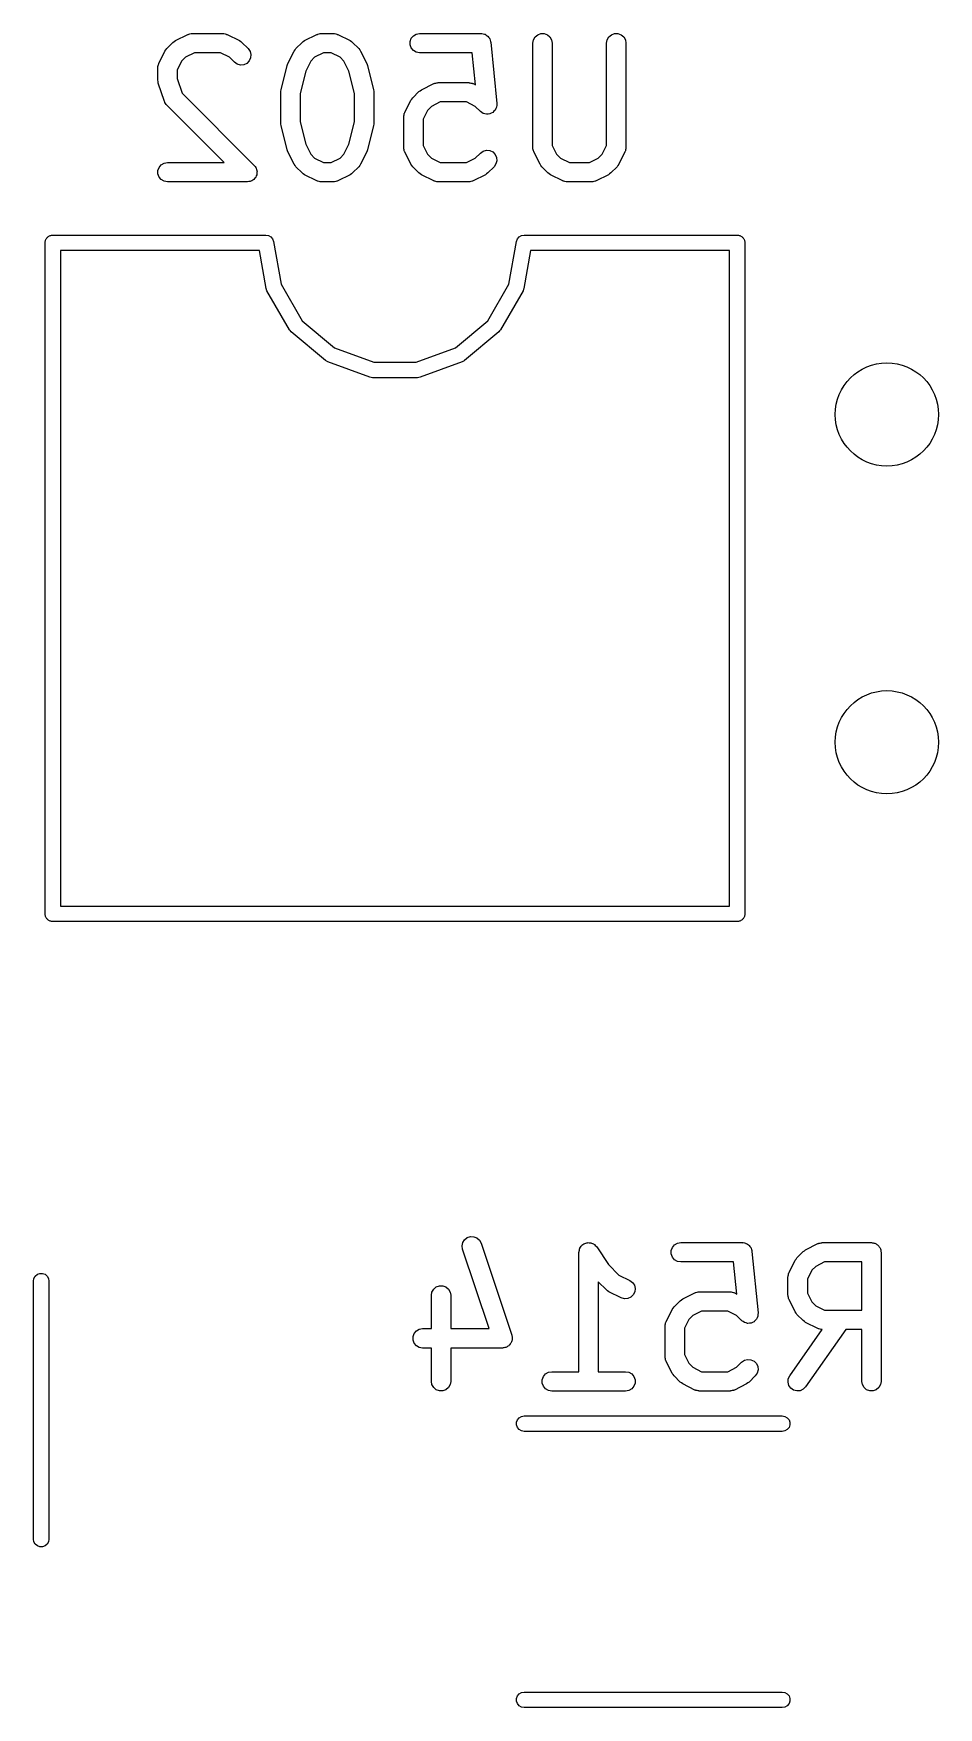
# Model space of a CAD drawing. Extents: x 25 to 326, y -201 to -21.
# Drawn here: x 91.18 to 98.19, y -36.69 to -23.72 of the extents above; entities that cross this region are included whole.
import ezdxf

# ---------------------------------------------------------------- set-up
doc = ezdxf.new("R2010")
doc.units = 0
doc.header["$MEASUREMENT"] = 0
doc.layers.add('BLACK', color=7, linetype='CONTINUOUS')

msp = doc.modelspace()

# ---------------------------------------------------------------- linework, layer by layer
at = {"layer": 'Black'}
for p, q in [((92.2798, -23.7729), (92.375, -23.7253)), ((92.375, -23.7253), (92.3792, -23.7241)), ((92.3792, -23.7241), (92.3829, -23.7219)), ((92.3829, -23.7219), (92.3916, -23.7204)), ((92.3916, -23.7204), (92.4, -23.7179)), ((92.4, -23.7179), (92.4043, -23.7181)), ((92.4043, -23.7181), (92.4086, -23.7174)), ((92.4086, -23.7174), (92.6467, -23.7174)), ((92.6467, -23.7174), (92.6509, -23.7181)), ((92.6509, -23.7181), (92.6552, -23.7179)), ((92.6552, -23.7179), (92.6637, -23.7204)), ((92.6637, -23.7204), (92.6723, -23.7219)), ((92.6723, -23.7219), (92.6761, -23.7241)), ((92.6761, -23.7241), (92.6802, -23.7253)), ((92.6802, -23.7253), (92.7754, -23.7729)), ((93.2798, -23.7729), (93.375, -23.7253)), ((93.375, -23.7253), (93.3792, -23.7241)), ((93.3792, -23.7241), (93.3829, -23.7219)), ((93.3829, -23.7219), (93.3916, -23.7204)), ((93.3916, -23.7204), (93.4, -23.7179)), ((93.4, -23.7179), (93.4043, -23.7181)), ((93.4043, -23.7181), (93.4086, -23.7174)), ((93.4086, -23.7174), (93.5038, -23.7174)), ((93.5038, -23.7174), (93.5081, -23.7181)), ((93.5081, -23.7181), (93.5124, -23.7179)), ((93.5124, -23.7179), (93.5208, -23.7204)), ((93.5208, -23.7204), (93.5295, -23.7219)), ((93.5295, -23.7219), (93.5332, -23.7241)), ((93.5332, -23.7241), (93.5374, -23.7253)), ((93.5374, -23.7253), (93.6326, -23.7729)), ((94.1055, -23.7549), (94.1223, -23.7349)), ((94.1223, -23.7349), (94.1448, -23.7219)), ((94.1448, -23.7219), (94.1705, -23.7174)), ((94.1705, -23.7174), (94.6467, -23.7174)), ((94.6467, -23.7174), (94.6495, -23.7179)), ((94.6495, -23.7179), (94.6523, -23.7176)), ((94.6523, -23.7176), (94.6622, -23.7201)), ((94.6622, -23.7201), (94.6723, -23.7219)), ((94.6723, -23.7219), (94.6748, -23.7233)), ((94.6748, -23.7233), (94.6775, -23.724)), ((94.6775, -23.724), (94.686, -23.7298)), ((94.686, -23.7298), (94.6949, -23.7349)), ((94.6949, -23.7349), (94.6967, -23.7371)), ((94.6967, -23.7371), (94.699, -23.7387)), ((94.699, -23.7387), (94.705, -23.747)), ((95.0654, -23.7442), (95.0854, -23.7274)), ((95.0854, -23.7274), (95.1098, -23.7185)), ((95.1098, -23.7185), (95.1359, -23.7185)), ((95.1359, -23.7185), (95.1604, -23.7274)), ((95.1604, -23.7274), (95.1803, -23.7442)), ((95.6368, -23.7442), (95.6568, -23.7274)), ((95.6568, -23.7274), (95.6813, -23.7185)), ((95.6813, -23.7185), (95.7073, -23.7185)), ((95.7073, -23.7185), (95.7318, -23.7274)), ((95.7318, -23.7274), (95.7517, -23.7442)), ((92.151, -23.9493), (92.1986, -23.8541)), ((92.1986, -23.8541), (92.2058, -23.8444)), ((92.2058, -23.8444), (92.2127, -23.8346)), ((92.2127, -23.8346), (92.2603, -23.787)), ((92.2603, -23.787), (92.2701, -23.7801)), ((92.2701, -23.7801), (92.2798, -23.7729)), ((92.4263, -23.8674), (92.3578, -23.9016)), ((92.629, -23.8674), (92.4263, -23.8674)), ((92.6975, -23.9016), (92.629, -23.8674)), ((92.7754, -23.7729), (92.7851, -23.7801)), ((92.7851, -23.7801), (92.7949, -23.787)), ((92.7949, -23.787), (92.8426, -23.8346)), ((92.8426, -23.8346), (92.8575, -23.8559)), ((92.8575, -23.8559), (92.8642, -23.8811)), ((93.151, -23.9493), (93.1986, -23.8541)), ((93.1986, -23.8541), (93.2058, -23.8444)), ((93.2058, -23.8444), (93.2127, -23.8346)), ((93.2127, -23.8346), (93.2603, -23.787)), ((93.2603, -23.787), (93.2701, -23.7801)), ((93.2701, -23.7801), (93.2798, -23.7729)), ((93.4263, -23.8674), (93.3578, -23.9016)), ((93.4861, -23.8674), (93.4263, -23.8674)), ((93.5546, -23.9016), (93.4861, -23.8674)), ((93.6326, -23.7729), (93.6422, -23.7801)), ((93.6422, -23.7801), (93.6521, -23.787)), ((93.6521, -23.787), (93.6997, -23.8346)), ((93.6997, -23.8346), (93.7066, -23.8444)), ((93.7066, -23.8444), (93.7137, -23.8541)), ((93.7137, -23.8541), (93.7614, -23.9493)), ((94.0966, -23.7794), (94.1055, -23.7549)), ((94.0966, -23.8054), (94.0966, -23.7794)), ((94.1055, -23.8299), (94.0966, -23.8054)), ((94.1223, -23.8498), (94.1055, -23.8299)), ((94.1448, -23.8629), (94.1223, -23.8498)), ((94.1705, -23.8674), (94.1448, -23.8629)), ((94.5788, -23.8674), (94.1705, -23.8674)), ((94.6036, -24.1156), (94.5788, -23.8674)), ((94.705, -23.747), (94.7116, -23.7549)), ((94.7116, -23.7549), (94.7126, -23.7575)), ((94.7126, -23.7575), (94.7142, -23.7598)), ((94.7142, -23.7598), (94.717, -23.7697)), ((94.717, -23.7697), (94.7205, -23.7794)), ((94.7205, -23.7794), (94.7205, -23.7822)), ((94.7205, -23.7822), (94.7213, -23.7849)), ((94.7213, -23.7849), (94.7689, -24.2611)), ((95.0479, -23.7924), (95.0524, -23.7667)), ((95.0479, -24.6019), (95.0479, -23.7924)), ((95.0524, -23.7667), (95.0654, -23.7442)), ((95.1803, -23.7442), (95.1933, -23.7667)), ((95.1933, -23.7667), (95.1979, -23.7924)), ((95.1979, -23.7924), (95.1979, -24.5842)), ((95.6193, -23.7924), (95.6238, -23.7667)), ((95.6193, -24.5842), (95.6193, -23.7924)), ((95.6238, -23.7667), (95.6368, -23.7442)), ((95.7517, -23.7442), (95.7648, -23.7667)), ((95.7648, -23.7667), (95.7693, -23.7924)), ((95.7693, -23.7924), (95.7693, -24.6019)), ((92.1431, -23.9829), (92.1438, -23.9786)), ((92.1431, -24.0781), (92.1431, -23.9829)), ((92.1436, -23.9743), (92.1461, -23.9659)), ((92.1438, -23.9786), (92.1436, -23.9743)), ((92.1461, -23.9659), (92.1476, -23.9572)), ((92.1476, -23.9572), (92.1498, -23.9535)), ((92.1498, -23.9535), (92.151, -23.9493)), ((92.3274, -23.932), (92.2931, -24.0006)), ((92.3578, -23.9016), (92.3274, -23.932)), ((92.7365, -23.9407), (92.6975, -23.9016)), ((92.7578, -23.9556), (92.7365, -23.9407)), ((92.783, -23.9623), (92.7578, -23.9556)), ((92.8089, -23.9601), (92.783, -23.9623)), ((92.8325, -23.9491), (92.8089, -23.9601)), ((92.851, -23.9306), (92.8325, -23.9491)), ((92.862, -23.907), (92.851, -23.9306)), ((92.8642, -23.8811), (92.862, -23.907)), ((93.0977, -24.1551), (93.1453, -23.9647)), ((93.1453, -23.9647), (93.1487, -23.9572)), ((93.1487, -23.9572), (93.151, -23.9493)), ((93.3274, -23.932), (93.2889, -24.009)), ((93.3578, -23.9016), (93.3274, -23.932)), ((93.585, -23.932), (93.5546, -23.9016)), ((93.6235, -24.009), (93.585, -23.932)), ((93.7614, -23.9493), (93.7637, -23.9572)), ((93.7637, -23.9572), (93.767, -23.9647)), ((93.767, -23.9647), (93.8147, -24.1551)), ((92.1452, -24.0899), (92.1431, -24.0781)), ((92.1469, -24.1018), (92.1452, -24.0899)), ((92.1946, -24.2447), (92.1469, -24.1018)), ((92.2931, -24.0006), (92.2931, -24.0659)), ((92.2931, -24.0659), (92.3313, -24.1804)), ((93.2889, -24.009), (93.2455, -24.1826)), ((93.6669, -24.1826), (93.6235, -24.009)), ((94.1846, -24.1539), (94.2798, -24.1063)), ((94.2798, -24.1063), (94.2839, -24.105)), ((94.2839, -24.105), (94.2877, -24.1029)), ((94.2877, -24.1029), (94.2963, -24.1013)), ((94.2963, -24.1013), (94.3048, -24.0988)), ((94.3048, -24.0988), (94.3091, -24.0991)), ((94.3091, -24.0991), (94.3133, -24.0983)), ((94.3133, -24.0983), (94.5514, -24.0983)), ((94.5514, -24.0983), (94.5557, -24.0991)), ((94.5557, -24.0991), (94.56, -24.0988)), ((94.56, -24.0988), (94.5684, -24.1013)), ((94.5684, -24.1013), (94.5771, -24.1029)), ((94.5771, -24.1029), (94.5808, -24.105)), ((94.5808, -24.105), (94.585, -24.1063)), ((94.585, -24.1063), (94.6036, -24.1156)), ((92.1966, -24.2485), (92.1946, -24.2447)), ((92.1977, -24.2526), (92.1966, -24.2485)), ((92.2028, -24.2598), (92.1977, -24.2526)), ((92.3313, -24.1804), (92.8902, -24.7393)), ((93.0955, -24.1733), (93.0971, -24.1643)), ((93.0955, -24.4114), (93.0955, -24.1733)), ((93.0971, -24.1643), (93.0977, -24.1551)), ((93.2455, -24.1826), (93.2455, -24.4022)), ((93.6669, -24.4022), (93.6669, -24.1826)), ((93.8147, -24.1551), (93.8153, -24.1643)), ((93.8153, -24.1643), (93.8169, -24.1733)), ((93.8169, -24.1733), (93.8169, -24.4114)), ((94.0558, -24.3303), (94.1034, -24.235)), ((94.1034, -24.235), (94.1106, -24.2254)), ((94.1106, -24.2254), (94.1174, -24.2155)), ((94.1174, -24.2155), (94.1651, -24.1679)), ((94.1651, -24.1679), (94.1749, -24.161)), ((94.1749, -24.161), (94.1846, -24.1539)), ((94.331, -24.2483), (94.2625, -24.2826)), ((94.5337, -24.2483), (94.331, -24.2483)), ((94.6022, -24.2826), (94.5337, -24.2483)), ((92.207, -24.2676), (92.2028, -24.2598)), ((92.2102, -24.2704), (92.207, -24.2676)), ((92.2127, -24.274), (92.2102, -24.2704)), ((92.6561, -24.7174), (92.2127, -24.274)), ((94.0479, -24.3638), (94.0486, -24.3596)), ((94.0479, -24.6019), (94.0479, -24.3638)), ((94.0483, -24.3552), (94.0509, -24.3468)), ((94.0486, -24.3596), (94.0483, -24.3552)), ((94.0509, -24.3468), (94.0524, -24.3382)), ((94.0524, -24.3382), (94.0545, -24.3344)), ((94.0545, -24.3344), (94.0558, -24.3303)), ((94.2321, -24.313), (94.1979, -24.3815)), ((94.1979, -24.3815), (94.1979, -24.5842)), ((94.2625, -24.2826), (94.2321, -24.313)), ((94.6413, -24.3216), (94.6022, -24.2826)), ((94.6416, -24.3219), (94.6413, -24.3216)), ((94.6419, -24.3223), (94.6416, -24.3219)), ((94.6523, -24.3293), (94.6419, -24.3223)), ((94.6626, -24.3365), (94.6523, -24.3293)), ((94.663, -24.3367), (94.6626, -24.3365)), ((94.6634, -24.3369), (94.663, -24.3367)), ((94.6756, -24.34), (94.6634, -24.3369)), ((94.6877, -24.3433), (94.6756, -24.34)), ((94.6882, -24.3432), (94.6877, -24.3433)), ((94.6887, -24.3434), (94.6882, -24.3432)), ((94.7012, -24.3421), (94.6887, -24.3434)), ((94.7137, -24.341), (94.7012, -24.3421)), ((94.7141, -24.3408), (94.7137, -24.341)), ((94.7146, -24.3408), (94.7141, -24.3408)), ((94.7259, -24.3353), (94.7146, -24.3408)), ((94.7373, -24.33), (94.7259, -24.3353)), ((94.7376, -24.3297), (94.7373, -24.33)), ((94.7381, -24.3295), (94.7376, -24.3297)), ((94.7468, -24.3205), (94.7381, -24.3295)), ((94.7557, -24.3116), (94.7468, -24.3205)), ((94.7559, -24.3112), (94.7557, -24.3116)), ((94.7563, -24.3108), (94.7559, -24.3112)), ((94.7614, -24.2994), (94.7563, -24.3108)), ((94.7667, -24.288), (94.7614, -24.2994)), ((94.7668, -24.2875), (94.7667, -24.288)), ((94.767, -24.2871), (94.7668, -24.2875)), ((94.7679, -24.2745), (94.767, -24.2871)), ((94.769, -24.262), (94.7679, -24.2745)), ((94.7689, -24.2611), (94.7689, -24.2616)), ((94.7689, -24.2616), (94.769, -24.262)), ((93.0971, -24.4205), (93.0955, -24.4114)), ((93.0977, -24.4296), (93.0971, -24.4205)), ((93.1453, -24.6201), (93.0977, -24.4296)), ((93.2455, -24.4022), (93.2889, -24.5757)), ((93.6235, -24.5757), (93.6669, -24.4022)), ((93.8147, -24.4296), (93.767, -24.6201)), ((93.8153, -24.4205), (93.8147, -24.4296)), ((93.8169, -24.4114), (93.8153, -24.4205)), ((93.1487, -24.6276), (93.1453, -24.6201)), ((93.151, -24.6354), (93.1487, -24.6276)), ((93.1986, -24.7307), (93.151, -24.6354)), ((93.2889, -24.5757), (93.3274, -24.6527)), ((93.585, -24.6527), (93.6235, -24.5757)), ((93.7614, -24.6354), (93.7137, -24.7307)), ((93.7637, -24.6276), (93.7614, -24.6354)), ((93.767, -24.6201), (93.7637, -24.6276)), ((94.0486, -24.6062), (94.0479, -24.6019)), ((94.0483, -24.6105), (94.0486, -24.6062)), ((94.0509, -24.6189), (94.0483, -24.6105)), ((94.0524, -24.6276), (94.0509, -24.6189)), ((94.0545, -24.6313), (94.0524, -24.6276)), ((94.0558, -24.6354), (94.0545, -24.6313)), ((94.1034, -24.7307), (94.0558, -24.6354)), ((94.1979, -24.5842), (94.2321, -24.6527)), ((94.6022, -24.6831), (94.6413, -24.6441)), ((94.6413, -24.6441), (94.6626, -24.6292)), ((94.6626, -24.6292), (94.6877, -24.6224)), ((94.6877, -24.6224), (94.7137, -24.6247)), ((94.7137, -24.6247), (94.7373, -24.6357)), ((94.7373, -24.6357), (94.7557, -24.6541)), ((95.0486, -24.6062), (95.0479, -24.6019)), ((95.0483, -24.6105), (95.0486, -24.6062)), ((95.0509, -24.6189), (95.0483, -24.6105)), ((95.0524, -24.6276), (95.0509, -24.6189)), ((95.0545, -24.6313), (95.0524, -24.6276)), ((95.0558, -24.6354), (95.0545, -24.6313)), ((95.1034, -24.7307), (95.0558, -24.6354)), ((95.1979, -24.5842), (95.2321, -24.6527)), ((95.585, -24.6527), (95.6193, -24.5842)), ((95.7614, -24.6354), (95.7137, -24.7307)), ((95.7626, -24.6313), (95.7614, -24.6354)), ((95.7648, -24.6276), (95.7626, -24.6313)), ((95.7663, -24.6189), (95.7648, -24.6276)), ((95.7688, -24.6105), (95.7663, -24.6189)), ((95.7693, -24.6019), (95.7685, -24.6062)), ((95.7685, -24.6062), (95.7688, -24.6105)), ((92.1442, -24.7794), (92.1531, -24.7549)), ((92.1531, -24.7549), (92.1699, -24.7349)), ((92.1699, -24.7349), (92.1924, -24.7219)), ((92.1924, -24.7219), (92.2181, -24.7174)), ((92.2181, -24.7174), (92.6561, -24.7174)), ((92.8902, -24.7393), (92.8958, -24.7474)), ((92.8958, -24.7474), (92.9021, -24.7549)), ((92.9021, -24.7549), (92.9032, -24.758)), ((92.9032, -24.758), (92.9051, -24.7607)), ((92.9051, -24.7607), (92.9077, -24.7702)), ((92.9077, -24.7702), (92.911, -24.7794)), ((93.2058, -24.7403), (93.1986, -24.7307)), ((93.2127, -24.7502), (93.2058, -24.7403)), ((93.2603, -24.7978), (93.2127, -24.7502)), ((93.3274, -24.6527), (93.3578, -24.6831)), ((93.3578, -24.6831), (93.4263, -24.7174)), ((93.4263, -24.7174), (93.4861, -24.7174)), ((93.4861, -24.7174), (93.5546, -24.6831)), ((93.5546, -24.6831), (93.585, -24.6527)), ((93.6997, -24.7502), (93.6521, -24.7978)), ((93.7066, -24.7403), (93.6997, -24.7502)), ((93.7137, -24.7307), (93.7066, -24.7403)), ((94.1106, -24.7403), (94.1034, -24.7307)), ((94.1174, -24.7502), (94.1106, -24.7403)), ((94.1651, -24.7978), (94.1174, -24.7502)), ((94.2321, -24.6527), (94.2625, -24.6831)), ((94.2625, -24.6831), (94.331, -24.7174)), ((94.331, -24.7174), (94.5337, -24.7174)), ((94.5337, -24.7174), (94.6022, -24.6831)), ((94.7473, -24.7502), (94.6997, -24.7978)), ((94.7623, -24.7288), (94.7473, -24.7502)), ((94.7557, -24.6541), (94.7667, -24.6777)), ((94.769, -24.7037), (94.7623, -24.7288)), ((94.7667, -24.6777), (94.769, -24.7037)), ((95.1106, -24.7403), (95.1034, -24.7307)), ((95.1174, -24.7502), (95.1106, -24.7403)), ((95.1651, -24.7978), (95.1174, -24.7502)), ((95.2321, -24.6527), (95.2625, -24.6831)), ((95.2625, -24.6831), (95.331, -24.7174)), ((95.331, -24.7174), (95.4861, -24.7174)), ((95.4861, -24.7174), (95.5546, -24.6831)), ((95.5546, -24.6831), (95.585, -24.6527)), ((95.6997, -24.7502), (95.6521, -24.7978)), ((95.7066, -24.7403), (95.6997, -24.7502)), ((95.7137, -24.7307), (95.7066, -24.7403)), ((92.1442, -24.8054), (92.1442, -24.7794)), ((92.1531, -24.8299), (92.1442, -24.8054)), ((92.1699, -24.8498), (92.1531, -24.8299)), ((92.1924, -24.8629), (92.1699, -24.8498)), ((92.2181, -24.8674), (92.1924, -24.8629)), ((92.8371, -24.8674), (92.2181, -24.8674)), ((92.8468, -24.8657), (92.8371, -24.8674)), ((92.8566, -24.8648), (92.8468, -24.8657)), ((92.8595, -24.8634), (92.8566, -24.8648)), ((92.8628, -24.8629), (92.8595, -24.8634)), ((92.8713, -24.858), (92.8628, -24.8629)), ((92.8802, -24.8538), (92.8713, -24.858)), ((92.8825, -24.8515), (92.8802, -24.8538)), ((92.8854, -24.8498), (92.8825, -24.8515)), ((92.8916, -24.8423), (92.8854, -24.8498)), ((92.8986, -24.8354), (92.8916, -24.8423)), ((92.9, -24.8324), (92.8986, -24.8354)), ((92.9021, -24.8299), (92.9, -24.8324)), ((92.9054, -24.8207), (92.9021, -24.8299)), ((92.9096, -24.8118), (92.9054, -24.8207)), ((92.9099, -24.8085), (92.9096, -24.8118)), ((92.911, -24.8054), (92.9099, -24.8085)), ((92.911, -24.7794), (92.911, -24.7827)), ((92.911, -24.7827), (92.9119, -24.7858)), ((92.9119, -24.7858), (92.911, -24.7956)), ((92.911, -24.7956), (92.911, -24.8054)), ((93.2701, -24.8047), (93.2603, -24.7978)), ((93.2798, -24.8118), (93.2701, -24.8047)), ((93.375, -24.8595), (93.2798, -24.8118)), ((93.3792, -24.8607), (93.375, -24.8595)), ((93.3829, -24.8629), (93.3792, -24.8607)), ((93.3916, -24.8644), (93.3829, -24.8629)), ((93.4, -24.8669), (93.3916, -24.8644)), ((93.4043, -24.8666), (93.4, -24.8669)), ((93.4086, -24.8674), (93.4043, -24.8666)), ((93.5038, -24.8674), (93.4086, -24.8674)), ((93.5081, -24.8666), (93.5038, -24.8674)), ((93.5124, -24.8669), (93.5081, -24.8666)), ((93.5208, -24.8644), (93.5124, -24.8669)), ((93.5295, -24.8629), (93.5208, -24.8644)), ((93.5332, -24.8607), (93.5295, -24.8629)), ((93.5374, -24.8595), (93.5332, -24.8607)), ((93.6326, -24.8118), (93.5374, -24.8595)), ((93.6422, -24.8047), (93.6326, -24.8118)), ((93.6521, -24.7978), (93.6422, -24.8047)), ((94.1749, -24.8047), (94.1651, -24.7978)), ((94.1846, -24.8118), (94.1749, -24.8047)), ((94.2798, -24.8595), (94.1846, -24.8118)), ((94.2839, -24.8607), (94.2798, -24.8595)), ((94.2877, -24.8629), (94.2839, -24.8607)), ((94.2963, -24.8644), (94.2877, -24.8629)), ((94.3048, -24.8669), (94.2963, -24.8644)), ((94.3091, -24.8666), (94.3048, -24.8669)), ((94.3133, -24.8674), (94.3091, -24.8666)), ((94.5514, -24.8674), (94.3133, -24.8674)), ((94.5557, -24.8666), (94.5514, -24.8674)), ((94.56, -24.8669), (94.5557, -24.8666)), ((94.5684, -24.8644), (94.56, -24.8669)), ((94.5771, -24.8629), (94.5684, -24.8644)), ((94.5808, -24.8607), (94.5771, -24.8629)), ((94.585, -24.8595), (94.5808, -24.8607)), ((94.6802, -24.8118), (94.585, -24.8595)), ((94.6899, -24.8047), (94.6802, -24.8118)), ((94.6997, -24.7978), (94.6899, -24.8047)), ((95.1749, -24.8047), (95.1651, -24.7978)), ((95.1846, -24.8118), (95.1749, -24.8047)), ((95.2798, -24.8595), (95.1846, -24.8118)), ((95.2839, -24.8607), (95.2798, -24.8595)), ((95.2877, -24.8629), (95.2839, -24.8607)), ((95.2963, -24.8644), (95.2877, -24.8629)), ((95.3048, -24.8669), (95.2963, -24.8644)), ((95.3091, -24.8666), (95.3048, -24.8669)), ((95.3133, -24.8674), (95.3091, -24.8666)), ((95.5038, -24.8674), (95.3133, -24.8674)), ((95.5081, -24.8666), (95.5038, -24.8674)), ((95.5124, -24.8669), (95.5081, -24.8666)), ((95.5208, -24.8644), (95.5124, -24.8669)), ((95.5295, -24.8629), (95.5208, -24.8644)), ((95.5332, -24.8607), (95.5295, -24.8629)), ((95.5374, -24.8595), (95.5332, -24.8607)), ((95.6326, -24.8118), (95.5374, -24.8595)), ((95.6422, -24.8047), (95.6326, -24.8118)), ((95.6521, -24.7978), (95.6422, -24.8047)), ((91.2881, -25.2981), (91.2914, -25.294)), ((91.2914, -25.294), (91.296, -25.2914)), ((91.296, -25.2914), (91.3, -25.288)), ((91.3, -25.288), (91.3049, -25.2862)), ((91.3049, -25.2862), (91.3095, -25.2836)), ((91.3095, -25.2836), (91.3147, -25.2827)), ((91.3147, -25.2827), (91.3196, -25.2809)), ((91.3196, -25.2809), (91.3248, -25.2809)), ((91.3248, -25.2809), (91.33, -25.28)), ((91.33, -25.28), (92.98, -25.28)), ((92.98, -25.28), (93.0005, -25.2836)), ((93.0005, -25.2836), (93.0186, -25.294)), ((93.0186, -25.294), (93.0186, -25.294)), ((93.0186, -25.294), (93.032, -25.31)), ((94.928, -25.31), (94.9414, -25.294)), ((94.9414, -25.294), (94.9595, -25.2836)), ((94.9414, -25.294), (94.9414, -25.294)), ((94.9595, -25.2836), (94.98, -25.28)), ((94.98, -25.28), (96.63, -25.28)), ((96.63, -25.28), (96.6352, -25.2809)), ((96.6352, -25.2809), (96.6404, -25.2809)), ((96.6404, -25.2809), (96.6453, -25.2827)), ((96.6453, -25.2827), (96.6505, -25.2836)), ((96.6505, -25.2836), (96.6551, -25.2862)), ((96.6551, -25.2862), (96.66, -25.288)), ((96.66, -25.288), (96.664, -25.2914)), ((96.664, -25.2914), (96.6686, -25.294)), ((96.6686, -25.294), (96.6719, -25.2981)), ((91.27, -25.34), (91.2709, -25.3348)), ((91.27, -30.54), (91.27, -25.34)), ((91.2709, -25.3296), (91.2727, -25.3247)), ((91.2709, -25.3348), (91.2709, -25.3296)), ((91.2727, -25.3247), (91.2736, -25.3195)), ((91.2736, -25.3195), (91.2762, -25.3149)), ((91.2762, -25.3149), (91.278, -25.31)), ((91.278, -25.31), (91.2814, -25.306)), ((91.2814, -25.306), (91.284, -25.3014)), ((91.284, -25.3014), (91.2881, -25.2981)), ((92.9297, -25.4), (91.39, -25.4)), ((91.39, -25.4), (91.39, -30.48)), ((92.9812, -25.6924), (92.9297, -25.4)), ((93.032, -25.31), (93.0391, -25.3296)), ((93.0391, -25.3296), (93.0976, -25.6612)), ((94.8624, -25.6612), (94.9209, -25.3296)), ((94.9209, -25.3296), (94.928, -25.31)), ((95.0303, -25.4), (94.9788, -25.6924)), ((96.57, -25.4), (95.0303, -25.4)), ((96.57, -30.48), (96.57, -25.4)), ((96.6719, -25.2981), (96.676, -25.3014)), ((96.676, -25.3014), (96.6786, -25.306)), ((96.6786, -25.306), (96.682, -25.31)), ((96.682, -25.31), (96.6838, -25.3149)), ((96.6838, -25.3149), (96.6864, -25.3195)), ((96.6864, -25.3195), (96.6873, -25.3247)), ((96.6873, -25.3247), (96.6891, -25.3296)), ((96.6891, -25.3296), (96.6891, -25.3348)), ((96.6891, -25.3348), (96.69, -25.34)), ((96.69, -25.34), (96.69, -30.54)), ((93.0976, -25.6612), (93.2606, -25.9436)), ((94.6994, -25.9436), (94.8624, -25.6612)), ((92.9883, -25.712), (92.9812, -25.6924)), ((93.162, -26.0128), (92.9883, -25.712)), ((92.9883, -25.712), (92.9883, -25.712)), ((94.9717, -25.712), (94.798, -26.0128)), ((94.9766, -25.6983), (94.9717, -25.712)), ((94.9717, -25.712), (94.9717, -25.712)), ((94.9788, -25.6924), (94.9766, -25.6983)), ((94.9788, -25.6924), (94.9788, -25.6924)), ((93.2606, -25.9436), (93.5105, -26.1533)), ((94.4495, -26.1533), (94.6994, -25.9436)), ((93.1679, -26.0198), (93.162, -26.0128)), ((93.162, -26.0128), (93.162, -26.0128)), ((93.1754, -26.0288), (93.1679, -26.0198)), ((93.4414, -26.252), (93.1754, -26.0288)), ((93.1754, -26.0288), (93.1754, -26.0288)), ((94.7846, -26.0288), (94.5186, -26.252)), ((94.7907, -26.0215), (94.7846, -26.0288)), ((94.7846, -26.0288), (94.7846, -26.0288)), ((94.798, -26.0128), (94.7907, -26.0215)), ((94.798, -26.0128), (94.798, -26.0128)), ((93.5105, -26.1533), (93.8169, -26.2648)), ((94.1431, -26.2648), (94.4495, -26.1533)), ((93.4595, -26.2624), (93.4414, -26.252)), ((93.4414, -26.252), (93.4414, -26.252)), ((93.7858, -26.3812), (93.4595, -26.2624)), ((93.8169, -26.2648), (94.1431, -26.2648)), ((94.5005, -26.2624), (94.1742, -26.3812)), ((94.515, -26.254), (94.5005, -26.2624)), ((94.5005, -26.2624), (94.5005, -26.2624)), ((94.5186, -26.252), (94.515, -26.254)), ((94.5186, -26.252), (94.5186, -26.252)), ((93.8064, -26.3848), (93.7858, -26.3812)), ((94.1536, -26.3848), (93.8064, -26.3848)), ((94.1742, -26.3812), (94.1536, -26.3848)), ((91.39, -30.48), (96.57, -30.48)), ((91.2709, -30.5452), (91.27, -30.54)), ((91.2709, -30.5504), (91.2709, -30.5452)), ((91.2727, -30.5553), (91.2709, -30.5504)), ((91.2736, -30.5605), (91.2727, -30.5553)), ((91.2762, -30.5651), (91.2736, -30.5605)), ((91.278, -30.57), (91.2762, -30.5651)), ((91.2814, -30.574), (91.278, -30.57)), ((91.284, -30.5786), (91.2814, -30.574)), ((91.2881, -30.5819), (91.284, -30.5786)), ((91.2914, -30.586), (91.2881, -30.5819)), ((91.296, -30.5886), (91.2914, -30.586)), ((91.3, -30.592), (91.296, -30.5886)), ((91.3049, -30.5938), (91.3, -30.592)), ((91.3095, -30.5964), (91.3049, -30.5938)), ((91.3147, -30.5973), (91.3095, -30.5964)), ((91.3196, -30.5991), (91.3147, -30.5973)), ((91.3248, -30.5991), (91.3196, -30.5991)), ((91.33, -30.6), (91.3248, -30.5991)), ((96.63, -30.6), (91.33, -30.6)), ((96.6352, -30.5991), (96.63, -30.6)), ((96.6404, -30.5991), (96.6352, -30.5991)), ((96.6453, -30.5973), (96.6404, -30.5991)), ((96.6505, -30.5964), (96.6453, -30.5973)), ((96.6551, -30.5938), (96.6505, -30.5964)), ((96.66, -30.592), (96.6551, -30.5938)), ((96.664, -30.5886), (96.66, -30.592)), ((96.6686, -30.586), (96.664, -30.5886)), ((96.6719, -30.5819), (96.6686, -30.586)), ((96.676, -30.5786), (96.6719, -30.5819)), ((96.6786, -30.574), (96.676, -30.5786)), ((96.682, -30.57), (96.6786, -30.574)), ((96.6838, -30.5651), (96.682, -30.57)), ((96.6864, -30.5605), (96.6838, -30.5651)), ((96.6873, -30.5553), (96.6864, -30.5605)), ((96.6891, -30.5504), (96.6873, -30.5553)), ((96.69, -30.54), (96.6891, -30.5452)), ((96.6891, -30.5452), (96.6891, -30.5504)), ((94.5055, -33.0872), (94.5191, -33.065)), ((94.5191, -33.065), (94.5395, -33.0488)), ((94.5395, -33.0488), (94.5642, -33.0406)), ((94.5642, -33.0406), (94.5903, -33.0413)), ((94.5903, -33.0413), (94.6145, -33.0509)), ((94.6145, -33.0509), (94.634, -33.0681)), ((94.634, -33.0681), (94.6464, -33.091)), ((94.5003, -33.1127), (94.5055, -33.0872)), ((94.5041, -33.1385), (94.5003, -33.1127)), ((94.7093, -33.754), (94.5041, -33.1385)), ((94.6464, -33.091), (94.8845, -33.8053)), ((95.405, -33.1624), (95.4057, -33.1583)), ((95.405, -34.0874), (95.405, -33.1624)), ((95.4055, -33.1541), (95.408, -33.1455)), ((95.4057, -33.1583), (95.4055, -33.1541)), ((95.408, -33.1455), (95.4095, -33.1367)), ((95.4095, -33.1367), (95.4116, -33.1331)), ((95.4116, -33.1331), (95.4128, -33.1291)), ((95.4128, -33.1291), (95.4181, -33.1219)), ((95.4181, -33.1219), (95.4225, -33.1142)), ((95.4225, -33.1142), (95.4257, -33.1115)), ((95.4257, -33.1115), (95.4282, -33.1081)), ((95.4282, -33.1081), (95.4356, -33.1032)), ((95.4356, -33.1032), (95.4425, -33.0974)), ((95.4425, -33.0974), (95.4464, -33.096)), ((95.4464, -33.096), (95.4499, -33.0937)), ((95.4499, -33.0937), (95.4586, -33.0916)), ((95.4586, -33.0916), (95.467, -33.0885)), ((95.467, -33.0885), (95.4711, -33.0885)), ((95.4711, -33.0885), (95.4752, -33.0875)), ((95.4752, -33.0875), (95.4841, -33.0885)), ((95.4841, -33.0885), (95.493, -33.0885)), ((95.493, -33.0885), (95.4969, -33.0899)), ((95.4969, -33.0899), (95.5011, -33.0904)), ((95.5011, -33.0904), (95.5091, -33.0944)), ((95.5091, -33.0944), (95.5175, -33.0974)), ((95.5175, -33.0974), (95.5207, -33.1001)), ((95.5207, -33.1001), (95.5244, -33.1019)), ((95.5244, -33.1019), (95.5306, -33.1084)), ((95.5306, -33.1084), (95.5375, -33.1142)), ((95.5375, -33.1142), (95.5395, -33.1178)), ((95.5395, -33.1178), (95.5424, -33.1208)), ((95.5424, -33.1208), (95.6335, -33.2575)), ((96.1204, -33.1494), (96.1293, -33.1249)), ((96.1204, -33.1754), (96.1204, -33.1494)), ((96.1293, -33.1999), (96.1204, -33.1754)), ((96.1293, -33.1249), (96.1461, -33.1049)), ((96.1461, -33.2198), (96.1293, -33.1999)), ((96.1461, -33.1049), (96.1686, -33.0919)), ((96.1686, -33.0919), (96.1943, -33.0874)), ((96.1943, -33.0874), (96.6705, -33.0874)), ((96.6705, -33.0874), (96.6733, -33.0879)), ((96.6733, -33.0879), (96.6761, -33.0876)), ((96.6761, -33.0876), (96.686, -33.0901)), ((96.686, -33.0901), (96.6961, -33.0919)), ((96.6961, -33.0919), (96.6986, -33.0933)), ((96.6986, -33.0933), (96.7013, -33.094)), ((96.7013, -33.094), (96.7098, -33.0998)), ((96.7098, -33.0998), (96.7187, -33.1049)), ((96.7187, -33.1049), (96.7205, -33.1071)), ((96.7205, -33.1071), (96.7228, -33.1087)), ((96.7228, -33.1087), (96.7288, -33.117)), ((96.7288, -33.117), (96.7354, -33.1249)), ((96.7354, -33.1249), (96.7364, -33.1275)), ((96.7364, -33.1275), (96.7381, -33.1298)), ((96.7381, -33.1298), (96.7408, -33.1397)), ((96.7408, -33.1397), (96.7443, -33.1494)), ((96.7443, -33.1494), (96.7443, -33.1522)), ((96.7443, -33.1522), (96.7451, -33.1549)), ((96.7451, -33.1549), (96.7927, -33.6311)), ((97.0867, -33.2144), (97.0936, -33.2046)), ((97.0936, -33.2046), (97.1413, -33.157)), ((97.1413, -33.157), (97.1511, -33.1501)), ((97.1511, -33.1501), (97.1607, -33.1429)), ((97.1607, -33.1429), (97.256, -33.0953)), ((97.256, -33.0953), (97.2601, -33.0941)), ((97.2601, -33.0941), (97.2639, -33.0919)), ((97.2639, -33.0919), (97.2725, -33.0904)), ((97.2725, -33.0904), (97.2809, -33.0879)), ((97.2809, -33.0879), (97.2853, -33.0881)), ((97.2853, -33.0881), (97.2895, -33.0874)), ((97.2895, -33.0874), (97.6705, -33.0874)), ((97.6705, -33.0874), (97.6769, -33.0885)), ((97.6769, -33.0885), (97.6835, -33.0885)), ((97.6835, -33.0885), (97.6897, -33.0908)), ((97.6897, -33.0908), (97.6961, -33.0919)), ((97.6961, -33.0919), (97.7018, -33.0952)), ((97.7018, -33.0952), (97.708, -33.0974)), ((97.708, -33.0974), (97.713, -33.1016)), ((97.713, -33.1016), (97.7187, -33.1049)), ((97.7187, -33.1049), (97.7229, -33.11)), ((97.7229, -33.11), (97.7279, -33.1142)), ((97.7279, -33.1142), (97.7312, -33.1199)), ((97.7312, -33.1199), (97.7354, -33.1249)), ((97.7354, -33.1249), (97.7377, -33.131)), ((97.7377, -33.131), (97.741, -33.1367)), ((97.741, -33.1367), (97.7421, -33.1432)), ((97.7421, -33.1432), (97.7443, -33.1494)), ((97.7443, -33.1494), (97.7443, -33.1559)), ((97.7443, -33.1559), (97.7455, -33.1624)), ((97.7455, -33.1624), (97.7455, -34.1624)), ((91.194, -33.3464), (91.21, -33.333)), ((91.21, -33.333), (91.2296, -33.3259)), ((91.2296, -33.3259), (91.2504, -33.3259)), ((91.2504, -33.3259), (91.27, -33.333)), ((91.27, -33.333), (91.286, -33.3464)), ((95.6335, -33.2575), (95.7149, -33.3388)), ((95.7149, -33.3388), (95.7993, -33.381)), ((96.1686, -33.2329), (96.1461, -33.2198)), ((96.1943, -33.2374), (96.1686, -33.2329)), ((96.6026, -33.2374), (96.1943, -33.2374)), ((96.6274, -33.4856), (96.6026, -33.2374)), ((97.0245, -33.3443), (97.027, -33.3359)), ((97.027, -33.3359), (97.0286, -33.3272)), ((97.0286, -33.3272), (97.0307, -33.3235)), ((97.0307, -33.3235), (97.032, -33.3193)), ((97.032, -33.3193), (97.0796, -33.2241)), ((97.0796, -33.2241), (97.0867, -33.2144)), ((97.2083, -33.302), (97.174, -33.3706)), ((97.2387, -33.2716), (97.2083, -33.302)), ((97.3072, -33.2374), (97.2387, -33.2716)), ((97.5955, -33.2374), (97.3072, -33.2374)), ((97.5955, -33.6112), (97.5955, -33.2374)), ((91.18, -33.385), (91.1836, -33.3645)), ((91.18, -35.385), (91.18, -33.385)), ((91.1836, -33.3645), (91.194, -33.3464)), ((91.286, -33.3464), (91.2964, -33.3645)), ((91.2964, -33.3645), (91.3, -33.385)), ((91.3, -33.385), (91.3, -35.385)), ((94.2667, -33.4701), (94.2797, -33.4475)), ((94.2797, -33.4475), (94.2996, -33.4308)), ((94.2996, -33.4308), (94.3241, -33.4219)), ((94.3241, -33.4219), (94.3502, -33.4219)), ((94.3502, -33.4219), (94.3746, -33.4308)), ((94.3746, -33.4308), (94.3946, -33.4475)), ((94.3946, -33.4475), (94.4076, -33.4701)), ((95.6174, -33.4535), (95.555, -33.3911)), ((95.555, -33.3911), (95.555, -34.0874)), ((95.6273, -33.4604), (95.6174, -33.4535)), ((95.6369, -33.4676), (95.6273, -33.4604)), ((95.7322, -33.5152), (95.6369, -33.4676)), ((95.7993, -33.381), (95.8202, -33.3965)), ((95.8202, -33.3965), (95.8345, -33.4183)), ((95.8345, -33.4183), (95.8406, -33.4436)), ((95.8406, -33.4436), (95.8376, -33.4695)), ((96.3201, -33.4713), (96.3286, -33.4688)), ((96.3286, -33.4688), (96.3329, -33.4691)), ((96.3329, -33.4691), (96.3371, -33.4683)), ((96.3371, -33.4683), (96.5752, -33.4683)), ((96.5752, -33.4683), (96.5795, -33.4691)), ((96.5795, -33.4691), (96.5838, -33.4688)), ((96.5838, -33.4688), (96.5922, -33.4713)), ((97.024, -33.3529), (97.0248, -33.3486)), ((97.024, -33.4957), (97.024, -33.3529)), ((97.0248, -33.3486), (97.0245, -33.3443)), ((97.174, -33.3706), (97.174, -33.478)), ((94.2621, -33.4957), (94.2667, -33.4701)), ((94.2621, -33.754), (94.2621, -33.4957)), ((94.4076, -33.4701), (94.4121, -33.4957)), ((94.4121, -33.4957), (94.4121, -33.754)), ((95.7571, -33.5226), (95.7322, -33.5152)), ((95.7831, -33.521), (95.7571, -33.5226)), ((95.807, -33.5107), (95.7831, -33.521)), ((95.826, -33.4928), (95.807, -33.5107)), ((95.8376, -33.4695), (95.826, -33.4928)), ((96.1272, -33.605), (96.1344, -33.5954)), ((96.1344, -33.5954), (96.1413, -33.5855)), ((96.1413, -33.5855), (96.1889, -33.5379)), ((96.1889, -33.5379), (96.1987, -33.531)), ((96.1987, -33.531), (96.2084, -33.5239)), ((96.2084, -33.5239), (96.3036, -33.4763)), ((96.3036, -33.4763), (96.3077, -33.475)), ((96.3077, -33.475), (96.3115, -33.4729)), ((96.3115, -33.4729), (96.3201, -33.4713)), ((96.5922, -33.4713), (96.6009, -33.4729)), ((96.6009, -33.4729), (96.6046, -33.475)), ((96.6046, -33.475), (96.6088, -33.4763)), ((96.6088, -33.4763), (96.6274, -33.4856)), ((97.0248, -33.5), (97.024, -33.4957)), ((97.0245, -33.5043), (97.0248, -33.5)), ((97.027, -33.5127), (97.0245, -33.5043)), ((97.0286, -33.5214), (97.027, -33.5127)), ((97.0307, -33.5251), (97.0286, -33.5214)), ((97.032, -33.5293), (97.0307, -33.5251)), ((97.0796, -33.6245), (97.032, -33.5293)), ((97.174, -33.478), (97.2083, -33.5465)), ((97.2083, -33.5465), (97.2387, -33.5769)), ((97.2387, -33.5769), (97.3072, -33.6112)), ((96.0722, -33.7252), (96.0747, -33.7168)), ((96.0724, -33.7296), (96.0722, -33.7252)), ((96.0747, -33.7168), (96.0762, -33.7082)), ((96.0762, -33.7082), (96.0784, -33.7044)), ((96.0784, -33.7044), (96.0796, -33.7003)), ((96.0796, -33.7003), (96.1272, -33.605)), ((96.2559, -33.683), (96.2217, -33.7515)), ((96.2863, -33.6526), (96.2559, -33.683)), ((96.3548, -33.6183), (96.2863, -33.6526)), ((96.5575, -33.6183), (96.3548, -33.6183)), ((96.626, -33.6526), (96.5575, -33.6183)), ((96.6651, -33.6916), (96.626, -33.6526)), ((96.6654, -33.6919), (96.6651, -33.6916)), ((96.6657, -33.6923), (96.6654, -33.6919)), ((96.6761, -33.6993), (96.6657, -33.6923)), ((96.6864, -33.7065), (96.6761, -33.6993)), ((96.6869, -33.7067), (96.6864, -33.7065)), ((96.6872, -33.7069), (96.6869, -33.7067)), ((96.6995, -33.71), (96.6872, -33.7069)), ((96.7116, -33.7133), (96.6995, -33.71)), ((96.712, -33.7132), (96.7116, -33.7133)), ((96.7125, -33.7134), (96.712, -33.7132)), ((96.725, -33.7121), (96.7125, -33.7134)), ((96.7375, -33.711), (96.725, -33.7121)), ((96.7379, -33.7108), (96.7375, -33.711)), ((96.7384, -33.7108), (96.7379, -33.7108)), ((96.7497, -33.7053), (96.7384, -33.7108)), ((96.7611, -33.7), (96.7497, -33.7053)), ((96.7614, -33.6997), (96.7611, -33.7)), ((96.7619, -33.6995), (96.7614, -33.6997)), ((96.7706, -33.6905), (96.7619, -33.6995)), ((96.7795, -33.6816), (96.7706, -33.6905)), ((96.7797, -33.6812), (96.7795, -33.6816)), ((96.7801, -33.6808), (96.7797, -33.6812)), ((96.7852, -33.6694), (96.7801, -33.6808)), ((96.7905, -33.658), (96.7852, -33.6694)), ((96.7906, -33.6575), (96.7905, -33.658)), ((96.7908, -33.6571), (96.7906, -33.6575)), ((96.7917, -33.6445), (96.7908, -33.6571)), ((96.7928, -33.632), (96.7917, -33.6445)), ((96.7927, -33.6311), (96.7927, -33.6316)), ((96.7927, -33.6316), (96.7928, -33.632)), ((97.0867, -33.6342), (97.0796, -33.6245)), ((97.0936, -33.644), (97.0867, -33.6342)), ((97.1413, -33.6916), (97.0936, -33.644)), ((97.1511, -33.6985), (97.1413, -33.6916)), ((97.1607, -33.7057), (97.1511, -33.6985)), ((97.256, -33.7533), (97.1607, -33.7057)), ((97.3072, -33.6112), (97.5955, -33.6112)), ((94.1204, -33.816), (94.1293, -33.7915)), ((94.1204, -33.8421), (94.1204, -33.816)), ((94.1293, -33.8665), (94.1204, -33.8421)), ((94.1293, -33.7915), (94.1461, -33.7716)), ((94.1461, -33.7716), (94.1686, -33.7586)), ((94.1686, -33.7586), (94.1943, -33.754)), ((94.1943, -33.754), (94.2621, -33.754)), ((94.4121, -33.754), (94.7093, -33.754)), ((94.8831, -33.8566), (94.8802, -33.8613)), ((94.8846, -33.8492), (94.8831, -33.8566)), ((94.8845, -33.8053), (94.8853, -33.8108)), ((94.8872, -33.8421), (94.8846, -33.8492)), ((94.8853, -33.8108), (94.8872, -33.816)), ((94.8872, -33.816), (94.8872, -33.8236)), ((94.8872, -33.8236), (94.8883, -33.8311)), ((94.8883, -33.8311), (94.8872, -33.8365)), ((94.8872, -33.8365), (94.8872, -33.8421)), ((96.0717, -33.7338), (96.0724, -33.7296)), ((96.0717, -33.9719), (96.0717, -33.7338)), ((96.2217, -33.7515), (96.2217, -33.9542)), ((97.0376, -34.1194), (97.2885, -33.761)), ((97.4714, -33.7612), (97.1605, -34.2054)), ((97.2601, -33.7545), (97.256, -33.7533)), ((97.2639, -33.7567), (97.2601, -33.7545)), ((97.2725, -33.7582), (97.2639, -33.7567)), ((97.2809, -33.7607), (97.2725, -33.7582)), ((97.2853, -33.7604), (97.2809, -33.7607)), ((97.2885, -33.761), (97.2853, -33.7604)), ((97.5955, -33.7612), (97.4714, -33.7612)), ((97.5955, -34.1624), (97.5955, -33.7612)), ((94.1461, -33.8865), (94.1293, -33.8665)), ((94.1686, -33.8995), (94.1461, -33.8865)), ((94.1943, -33.904), (94.1686, -33.8995)), ((94.2621, -33.904), (94.1943, -33.904)), ((94.2621, -34.1624), (94.2621, -33.904)), ((94.8133, -33.904), (94.4121, -33.904)), ((94.4121, -33.904), (94.4121, -34.1624)), ((94.8188, -33.9031), (94.8133, -33.904)), ((94.8243, -33.9032), (94.8188, -33.9031)), ((94.8315, -33.9008), (94.8243, -33.9032)), ((94.839, -33.8995), (94.8315, -33.9008)), ((94.8438, -33.8968), (94.839, -33.8995)), ((94.849, -33.895), (94.8438, -33.8968)), ((94.855, -33.8903), (94.849, -33.895)), ((94.8615, -33.8865), (94.855, -33.8903)), ((94.8651, -33.8823), (94.8615, -33.8865)), ((94.8694, -33.8788), (94.8651, -33.8823)), ((94.8734, -33.8724), (94.8694, -33.8788)), ((94.8783, -33.8665), (94.8734, -33.8724)), ((94.8802, -33.8613), (94.8783, -33.8665)), ((96.0724, -33.9762), (96.0717, -33.9719)), ((96.0722, -33.9805), (96.0724, -33.9762)), ((96.0747, -33.9889), (96.0722, -33.9805)), ((96.2217, -33.9542), (96.2559, -34.0227)), ((95.1293, -34.1249), (95.1461, -34.1049)), ((95.1461, -34.1049), (95.1686, -34.0919)), ((95.1686, -34.0919), (95.1943, -34.0874)), ((95.1943, -34.0874), (95.405, -34.0874)), ((95.555, -34.0874), (95.7657, -34.0874)), ((95.7657, -34.0874), (95.7914, -34.0919)), ((95.7914, -34.0919), (95.8139, -34.1049)), ((95.8139, -34.1049), (95.8307, -34.1249)), ((96.0762, -33.9976), (96.0747, -33.9889)), ((96.0784, -34.0013), (96.0762, -33.9976)), ((96.0796, -34.0054), (96.0784, -34.0013)), ((96.1272, -34.1007), (96.0796, -34.0054)), ((96.1344, -34.1103), (96.1272, -34.1007)), ((96.1413, -34.1202), (96.1344, -34.1103)), ((96.2559, -34.0227), (96.2863, -34.0531)), ((96.2863, -34.0531), (96.3548, -34.0874)), ((96.3548, -34.0874), (96.5575, -34.0874)), ((96.5575, -34.0874), (96.626, -34.0531)), ((96.626, -34.0531), (96.6651, -34.0141)), ((96.6651, -34.0141), (96.6864, -33.9992)), ((96.6864, -33.9992), (96.7116, -33.9924)), ((96.7116, -33.9924), (96.7375, -33.9947)), ((96.7375, -33.9947), (96.7611, -34.0057)), ((96.7611, -34.0057), (96.7795, -34.0241)), ((96.7861, -34.0988), (96.7711, -34.1202)), ((96.7795, -34.0241), (96.7905, -34.0477)), ((96.7928, -34.0737), (96.7861, -34.0988)), ((96.7905, -34.0477), (96.7928, -34.0737)), ((94.2667, -34.188), (94.2621, -34.1624)), ((94.2797, -34.2106), (94.2667, -34.188)), ((94.2996, -34.2273), (94.2797, -34.2106)), ((94.3241, -34.2362), (94.2996, -34.2273)), ((94.3502, -34.2362), (94.3241, -34.2362)), ((94.3746, -34.2273), (94.3502, -34.2362)), ((94.3946, -34.2106), (94.3746, -34.2273)), ((94.4076, -34.188), (94.3946, -34.2106)), ((94.4121, -34.1624), (94.4076, -34.188)), ((95.1204, -34.1494), (95.1293, -34.1249)), ((95.1204, -34.1754), (95.1204, -34.1494)), ((95.1293, -34.1999), (95.1204, -34.1754)), ((95.1461, -34.2198), (95.1293, -34.1999)), ((95.1686, -34.2329), (95.1461, -34.2198)), ((95.1943, -34.2374), (95.1686, -34.2329)), ((95.7657, -34.2374), (95.1943, -34.2374)), ((95.7914, -34.2329), (95.7657, -34.2374)), ((95.8139, -34.2198), (95.7914, -34.2329)), ((95.8307, -34.1999), (95.8139, -34.2198)), ((95.8307, -34.1249), (95.8396, -34.1494)), ((95.8396, -34.1754), (95.8307, -34.1999)), ((95.8396, -34.1494), (95.8396, -34.1754)), ((96.1889, -34.1678), (96.1413, -34.1202)), ((96.1987, -34.1747), (96.1889, -34.1678)), ((96.2084, -34.1818), (96.1987, -34.1747)), ((96.3036, -34.2295), (96.2084, -34.1818)), ((96.3077, -34.2307), (96.3036, -34.2295)), ((96.3115, -34.2329), (96.3077, -34.2307)), ((96.3201, -34.2344), (96.3115, -34.2329)), ((96.3286, -34.2369), (96.3201, -34.2344)), ((96.3329, -34.2366), (96.3286, -34.2369)), ((96.3371, -34.2374), (96.3329, -34.2366)), ((96.5752, -34.2374), (96.3371, -34.2374)), ((96.5795, -34.2366), (96.5752, -34.2374)), ((96.5838, -34.2369), (96.5795, -34.2366)), ((96.5922, -34.2344), (96.5838, -34.2369)), ((96.6009, -34.2329), (96.5922, -34.2344)), ((96.6046, -34.2307), (96.6009, -34.2329)), ((96.6088, -34.2295), (96.6046, -34.2307)), ((96.704, -34.1818), (96.6088, -34.2295)), ((96.7137, -34.1747), (96.704, -34.1818)), ((96.7235, -34.1678), (96.7137, -34.1747)), ((96.7711, -34.1202), (96.7235, -34.1678)), ((97.0243, -34.1689), (97.0266, -34.143)), ((97.0311, -34.1941), (97.0243, -34.1689)), ((97.0266, -34.143), (97.0376, -34.1194)), ((97.046, -34.2154), (97.0311, -34.1941)), ((97.0674, -34.2304), (97.046, -34.2154)), ((97.0925, -34.2371), (97.0674, -34.2304)), ((97.1185, -34.2348), (97.0925, -34.2371)), ((97.1421, -34.2238), (97.1185, -34.2348)), ((97.1605, -34.2054), (97.1421, -34.2238)), ((97.6, -34.188), (97.5955, -34.1624)), ((97.613, -34.2106), (97.6, -34.188)), ((97.633, -34.2273), (97.613, -34.2106)), ((97.6575, -34.2362), (97.633, -34.2273)), ((97.6835, -34.2362), (97.6575, -34.2362)), ((97.708, -34.2273), (97.6835, -34.2362)), ((97.7279, -34.2106), (97.708, -34.2273)), ((97.741, -34.188), (97.7279, -34.2106)), ((97.7455, -34.1624), (97.741, -34.188)), ((94.9209, -34.4796), (94.928, -34.46)), ((94.9209, -34.5004), (94.9209, -34.4796)), ((94.928, -34.52), (94.9209, -34.5004)), ((94.928, -34.46), (94.9414, -34.444)), ((94.9414, -34.444), (94.9595, -34.4336)), ((94.9595, -34.4336), (94.98, -34.43)), ((94.98, -34.43), (96.98, -34.43)), ((96.98, -34.43), (97.0005, -34.4336)), ((97.0005, -34.4336), (97.0186, -34.444)), ((97.0186, -34.444), (97.032, -34.46)), ((97.032, -34.46), (97.0391, -34.4796)), ((97.0391, -34.5004), (97.032, -34.52)), ((97.0391, -34.4796), (97.0391, -34.5004)), ((94.9414, -34.536), (94.928, -34.52)), ((94.9595, -34.5464), (94.9414, -34.536)), ((94.98, -34.55), (94.9595, -34.5464)), ((96.98, -34.55), (94.98, -34.55)), ((97.0005, -34.5464), (96.98, -34.55)), ((97.0186, -34.536), (97.0005, -34.5464)), ((97.032, -34.52), (97.0186, -34.536)), ((91.1836, -35.4055), (91.18, -35.385)), ((91.194, -35.4236), (91.1836, -35.4055)), ((91.2964, -35.4055), (91.286, -35.4236)), ((91.3, -35.385), (91.2964, -35.4055)), ((91.21, -35.437), (91.194, -35.4236)), ((91.2296, -35.4441), (91.21, -35.437)), ((91.2504, -35.4441), (91.2296, -35.4441)), ((91.27, -35.437), (91.2504, -35.4441)), ((91.286, -35.4236), (91.27, -35.437)), ((94.9414, -36.584), (94.9595, -36.5736)), ((94.9595, -36.5736), (94.98, -36.57)), ((94.98, -36.57), (96.98, -36.57)), ((96.98, -36.57), (97.0005, -36.5736)), ((97.0005, -36.5736), (97.0186, -36.584)), ((94.9209, -36.6196), (94.928, -36.6)), ((94.9209, -36.6404), (94.9209, -36.6196)), ((94.928, -36.66), (94.9209, -36.6404)), ((94.928, -36.6), (94.9414, -36.584)), ((94.9414, -36.676), (94.928, -36.66)), ((94.9595, -36.6864), (94.9414, -36.676)), ((94.98, -36.69), (94.9595, -36.6864)), ((96.98, -36.69), (94.98, -36.69)), ((97.0005, -36.6864), (96.98, -36.69)), ((97.0186, -36.676), (97.0005, -36.6864)), ((97.0186, -36.584), (97.032, -36.6)), ((97.032, -36.66), (97.0186, -36.676)), ((97.032, -36.6), (97.0391, -36.6196)), ((97.0391, -36.6404), (97.032, -36.66)), ((97.0391, -36.6196), (97.0391, -36.6404))]:
    msp.add_line(p, q, dxfattribs=at)
for centre in [(97.79, -26.67), (97.79, -29.21)]:
    msp.add_circle(centre, 0.4, dxfattribs=at)

doc.saveas('drawing.dxf')
